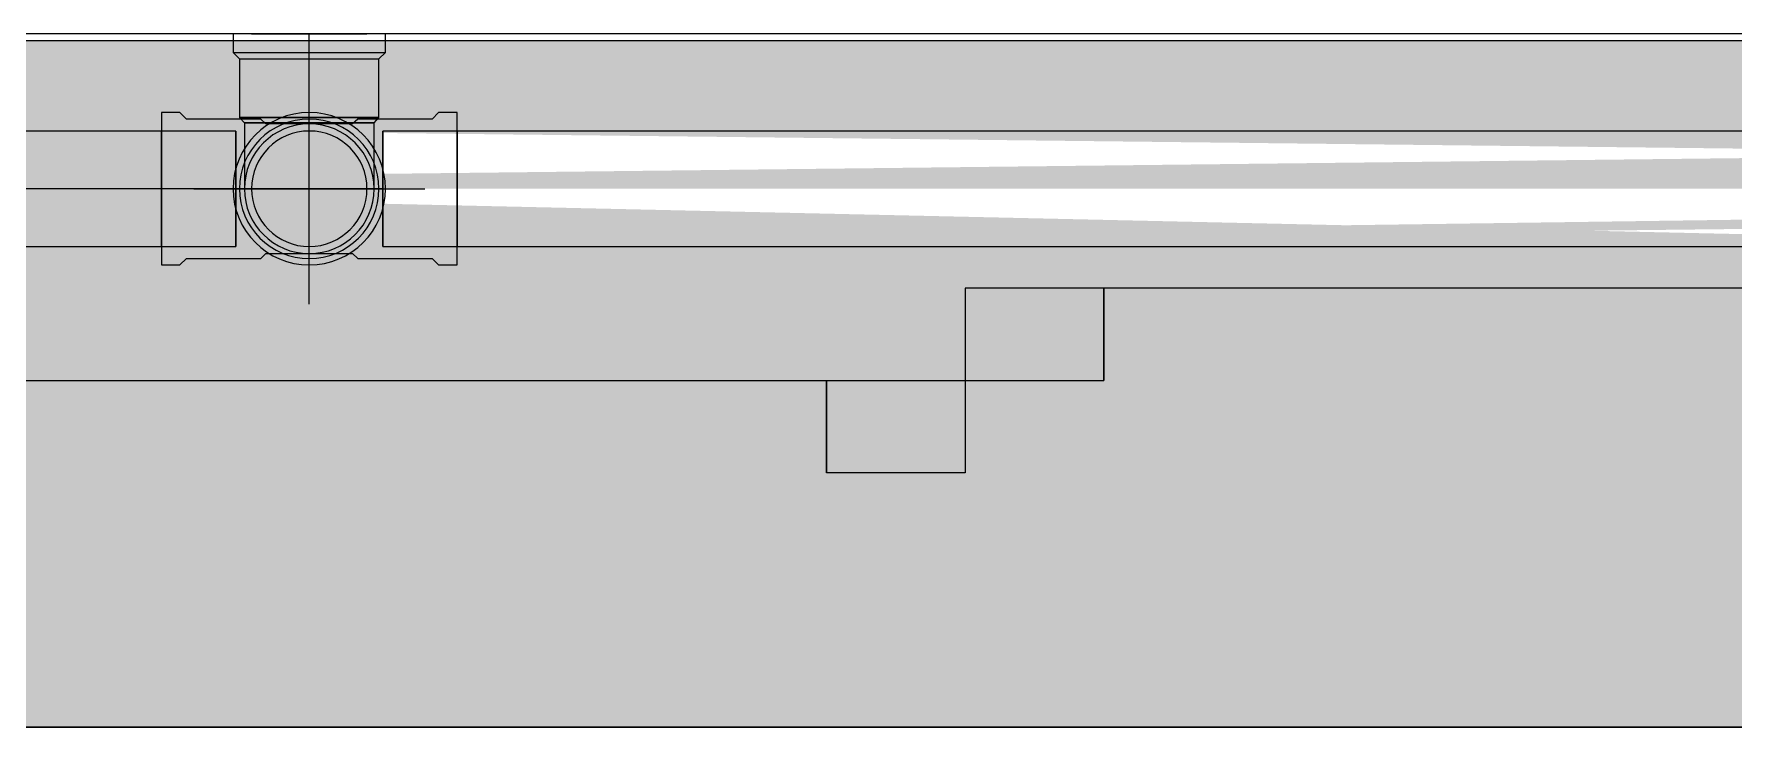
# Model space of a CAD drawing. Header units: metres. Extents: x 147 to 427, y -16 to 162.
# Drawn here: x 328.5483 to 328.9165, y 80.4457 to 80.5957 of the extents above; entities that cross this region are included whole.
import ezdxf

# ---------------------------------------------------------------- set-up
doc = ezdxf.new("R2010")
doc.units = ezdxf.units.M
doc.linetypes.add('IMPORT-Dashed _3_', pattern=[0.75, 0.5, -0.25])
doc.layers.add('1053_ARQ_BASE_MATADOURO_dwg', color=7, linetype='Continuous', lineweight=5, true_color=0x767676)
for name, color, linetype, lineweight in [('A-PAREDE', 7, 'Continuous', 30), ('A-WALL', 7, 'Continuous', 9), ('A_PROJEÇÃO', 7, 'IMPORT-Dashed _3_', 5), ('P-PIPE', 7, 'Continuous', 5), ('P-PIPE-CNTR', 7, 'Continuous', 5)]:
    doc.layers.add(name, color=color, linetype=linetype, lineweight=lineweight)

# ---------------------------------------------------------------- blocks, each defined once
blk = doc.blocks.new('Joelho 45_90 - Agua Fria_Soldavel - MEP - Tigre - Standard-3523191-TÉRREO 1_20 - Dependente 1')
at = {"layer": 'P-PIPE'}
for p, q in [((163.03357, 80.5957), (163.03357, 80.5917)), ((163.05007, 80.5957), (163.03357, 80.5957)), ((163.03757, 80.5957), (163.06257, 80.5957)), ((163.03757, 80.5957), (163.06257, 80.5957)), ((163.06657, 80.5957), (163.05007, 80.5957)), ((163.06657, 80.5917), (163.06657, 80.5957)), ((163.03357, 80.5917), (163.03497, 80.5903)), ((163.03357, 80.5917), (163.05007, 80.5917)), ((163.05007, 80.5917), (163.06657, 80.5917)), ((163.06517, 80.5903), (163.06657, 80.5917)), ((163.03497, 80.5903), (163.03497, 80.5776)), ((163.03497, 80.5903), (163.05007, 80.5903)), ((163.05007, 80.5903), (163.06517, 80.5903)), ((163.06517, 80.5776), (163.06517, 80.5903)), ((163.03497, 80.5776), (163.03603, 80.5765)), ((163.05007, 80.5776), (163.03497, 80.5776)), ((163.03497, 80.5776), (163.05007, 80.5776)), ((163.03603, 80.5765), (163.05007, 80.5765)), ((163.05007, 80.5765), (163.03603, 80.5765)), ((163.06257, 80.5776), (163.03757, 80.5776)), ((163.06257, 80.5776), (163.03757, 80.5776)), ((163.06517, 80.5776), (163.05007, 80.5776)), ((163.05007, 80.5776), (163.06517, 80.5776)), ((163.05007, 80.5765), (163.06411, 80.5765)), ((163.06411, 80.5765), (163.05007, 80.5765)), ((163.06411, 80.5765), (163.06517, 80.5776))]:
    blk.add_line(p, q, dxfattribs=at)
at = {"layer": 'P-PIPE', "flags": 128}
for points in [[(163.03603, 80.5765), (163.03603, 80.57592), (163.03603, 80.57535), (163.03603, 80.57478), (163.03603, 80.57422), (163.03603, 80.57366), (163.03603, 80.5731), (163.03603, 80.57254), (163.03603, 80.572), (163.03603, 80.57146), (163.03603, 80.57093), (163.03603, 80.57041), (163.03603, 80.56989), (163.03603, 80.56939), (163.03603, 80.5689), (163.03603, 80.56842), (163.03603, 80.56796), (163.03603, 80.5675), (163.03603, 80.56707), (163.03603, 80.56664), (163.03603, 80.56624), (163.03603, 80.56585), (163.03603, 80.56547), (163.03603, 80.56512), (163.03603, 80.56478), (163.03603, 80.56446), (163.03603, 80.56416), (163.03603, 80.56388), (163.03603, 80.56362), (163.03603, 80.56339), (163.03603, 80.56317), (163.03603, 80.56297), (163.03603, 80.5628), (163.03603, 80.56264), (163.03603, 80.56251), (163.03603, 80.5624), (163.03603, 80.56232), (163.03603, 80.56226), (163.03603, 80.56221)], [(163.06411, 80.56221), (163.06411, 80.56224), (163.06411, 80.5623), (163.06411, 80.56238), (163.06411, 80.56248), (163.06411, 80.56261), (163.06411, 80.56275), (163.06411, 80.56292), (163.06411, 80.56311), (163.06411, 80.56333), (163.06411, 80.56356), (163.06411, 80.56381), (163.06411, 80.56409), (163.06411, 80.56438), (163.06411, 80.56469), (163.06411, 80.56503), (163.06411, 80.56538), (163.06411, 80.56575), (163.06411, 80.56613), (163.06411, 80.56653), (163.06411, 80.56695), (163.06411, 80.56738), (163.06411, 80.56783), (163.06411, 80.56829), (163.06411, 80.56877), (163.06411, 80.56926), (163.06411, 80.56976), (163.06411, 80.57027), (163.06411, 80.57079), (163.06411, 80.57131), (163.06411, 80.57185), (163.06411, 80.5724), (163.06411, 80.57295), (163.06411, 80.5735), (163.06411, 80.57407), (163.06411, 80.57463), (163.06411, 80.5752), (163.06411, 80.57577), (163.06411, 80.57634), (163.06411, 80.5765)]]:
    blk.add_lwpolyline(points, dxfattribs=at)
at = {"layer": 'P-PIPE'}
for radius, start, end in [(0.0165, 90, 270), (0.0165, 90, 270), (0.0151, 90, 270), (0.0151, 90, 270), (0.0151, 90, 270), (0.01404, 90, 270), (0.01404, 90, 270), (0.0165, 270, 90), (0.0165, 270, 90), (0.0151, 270, 90), (0.0151, 270, 90), (0.0151, 270, 90), (0.01404, 270, 90), (0.01404, 270, 90), (0.0125, 0, 180), (0.0125, 0, 180), (0.0125, 180, 0), (0.0125, 180, 0)]:
    blk.add_arc((163.05007, 80.5622), radius, start, end, dxfattribs=at)
blk = doc.blocks.new('1053_ARQ_BASE_MATADOURO_dwg_arq geral tgov-4039641-TÉRREO 1_20 - Dependente 1')
at = {"layer": 'A-PAREDE', "color": 253, "true_color": 0xaaaaaa}
blk.add_line((31.04823, -2.74034), (28.44823, -2.74034), dxfattribs=at)
at = {"layer": 'A_PROJEÇÃO', "color": 253, "true_color": 0xaaaaaa, "flags": 128}
for points in [[(30.17823, -2.64534), (30.14823, -2.64534), (30.14823, -2.66534), (30.17823, -2.66534)], [(30.61823, -2.64534), (30.61823, -2.66534), (30.58823, -2.66534), (30.58823, -2.64534), (30.17823, -2.64534), (30.17823, -2.66534), (30.58823, -2.66534), (30.58823, -2.64534)], [(29.67823, -2.66534), (29.67823, -2.68534), (29.70823, -2.68534), (29.70823, -2.66534), (30.11823, -2.66534), (30.11823, -2.68534), (29.70823, -2.68534), (29.70823, -2.66534)], [(30.11823, -2.66534), (30.14823, -2.66534), (30.14823, -2.68534), (30.11823, -2.68534)]]:
    blk.add_lwpolyline(points, close=True, dxfattribs=at)
blk = doc.blocks.new('1053_ARQ_BASE_MATADOURO_dwg-3625622-TÉRREO 1_20 - Dependente 1')
blk.add_blockref('1053_ARQ_BASE_MATADOURO_dwg_arq geral tgov-4039641-TÉRREO 1_20 - Dependente 1', (130.20979, 83.18603))

msp = doc.modelspace()

# ---------------------------------------------------------------- hatches: boundary and pattern name
at = {"layer": 'A-WALL', "true_color": 0xffd4aa, "transparency": 33554483}
h = msp.add_hatch(color=41, dxfattribs=at)
h.paths.add_polyline_path([(335.14998, 80.4457), (335.29998, 80.4457), (335.29998, 80.5942), (322.60148, 80.5942), (322.60148, 80.4457), (335.09998, 80.4457)])
h.paths.add_polyline_path([(324.05546, 80.54612), (323.5652, 80.55496), (323.5652, 80.57027), (324.25299, 80.55977), (324.24791, 80.54612), (324.15588, 80.54612)])
h.paths.add_polyline_path([(326.90045, 80.54612), (326.21656, 80.55496), (326.21656, 80.57027), (326.9037, 80.56143), (326.9037, 80.54612)])
h.paths.add_polyline_path([(322.94844, 80.54612), (322.74626, 80.55496), (322.74998, 80.57027), (323.4334, 80.56143), (323.4334, 80.54612), (322.95886, 80.54612)])
h.paths.add_polyline_path([(325.60917, 80.54612), (325.39697, 80.55496), (325.39697, 80.57027), (326.08476, 80.56143), (326.08476, 80.54612)])
h.paths.add_polyline_path([(327.49697, 80.55012), (327.50774, 80.57427), (328.49204, 80.56543), (328.49204, 80.55012), (327.49921, 80.55012)])
h.paths.add_polyline_path([(330.40487, 80.55012), (329.80697, 80.55896), (329.80697, 80.57427), (330.42571, 80.56543), (330.42571, 80.55012)])
h.paths.add_polyline_path([(330.67998, 80.55012), (330.55751, 80.55896), (330.55751, 80.57427), (331.32612, 80.56543), (331.32612, 80.55012), (330.69998, 80.55012)])
h.paths.add_polyline_path([(329.01932, 80.55012), (328.62384, 80.55896), (328.62384, 80.57427), (329.39408, 80.56543), (329.39408, 80.55012), (329.03396, 80.55012)])
h.paths.add_polyline_path([(331.95299, 80.55012), (331.45792, 80.55896), (331.45792, 80.57427), (331.95299, 80.56543), (331.95299, 80.55137)])
at = {"layer": 'P-PIPE', "true_color": 0x00ffff}
for points in [[(329.39408, 80.5622), (329.38856, 80.57426), (328.62384, 80.56543), (328.62384, 80.5622), (329.35697, 80.5622)], [(328.62384, 80.55012), (329.39408, 80.55896), (329.39408, 80.5622), (328.62384, 80.55137)]]:
    msp.add_hatch(color=4, dxfattribs=at).paths.add_polyline_path(points)

# ---------------------------------------------------------------- linework, layer by layer
at = {"layer": 'A-WALL', "color": 253, "true_color": 0xaaaaaa}
for p, q in [((329.64895, 80.5957), (327.04895, 80.5957)), ((329.65045, 80.5942), (327.04895, 80.5942))]:
    msp.add_line(p, q, dxfattribs=at)
at = {"layer": 'A-WALL', "color": 253, "true_color": 0xbbb2aa}
msp.add_line((322.59998, 80.4457), (335.29998, 80.4457), dxfattribs=at)
at = {"layer": 'P-PIPE'}
for p, q in [((328.57994, 80.5787), (328.57594, 80.5787)), ((328.57594, 80.5787), (328.57594, 80.5622)), ((328.58134, 80.5773), (328.57994, 80.5787)), ((328.59744, 80.5773), (328.58134, 80.5773)), ((328.59544, 80.5776), (328.62044, 80.5776)), ((328.59854, 80.57624), (328.59744, 80.5773)), ((328.60794, 80.57624), (328.59854, 80.57624)), ((328.61734, 80.57624), (328.60794, 80.57624)), ((328.61844, 80.5773), (328.61734, 80.57624)), ((328.63454, 80.5773), (328.61844, 80.5773)), ((328.63594, 80.5787), (328.63454, 80.5773)), ((328.63994, 80.5787), (328.63594, 80.5787)), ((328.63994, 80.5622), (328.63994, 80.5787)), ((328.59204, 80.5747), (328.52384, 80.5747)), ((328.57594, 80.5622), (328.57594, 80.5747)), ((328.59204, 80.5497), (328.59204, 80.5747)), ((328.59204, 80.5747), (328.59204, 80.5622)), ((328.62384, 80.5622), (328.62384, 80.5747)), ((329.39408, 80.5747), (328.62384, 80.5747)), ((328.62384, 80.5747), (328.62384, 80.5497)), ((328.63994, 80.5747), (328.63994, 80.5622)), ((328.57594, 80.5622), (328.57594, 80.5457)), ((328.57594, 80.5497), (328.57594, 80.5622)), ((328.59204, 80.5622), (328.59204, 80.5497)), ((328.62384, 80.5497), (328.62384, 80.5622)), ((328.63994, 80.5457), (328.63994, 80.5622)), ((328.63994, 80.5622), (328.63994, 80.5497)), ((328.52384, 80.5497), (328.59204, 80.5497)), ((328.57994, 80.5457), (328.58134, 80.5471)), ((328.58134, 80.5471), (328.59744, 80.5471)), ((328.59744, 80.5471), (328.59854, 80.54816)), ((328.59854, 80.54816), (328.60794, 80.54816)), ((328.60794, 80.54816), (328.61734, 80.54816)), ((328.61734, 80.54816), (328.61844, 80.5471)), ((328.61844, 80.5471), (328.63454, 80.5471)), ((328.62384, 80.5497), (329.39408, 80.5497)), ((328.63454, 80.5471), (328.63594, 80.5457)), ((328.57594, 80.5457), (328.57994, 80.5457)), ((328.63594, 80.5457), (328.63994, 80.5457))]:
    msp.add_line(p, q, dxfattribs=at)
for radius, start, end in [(0.0165, 0, 180), (0.0125, 90, 180), (0.0125, 90, 180), (0.0125, 0, 180), (0.0125, 0, 180), (0.0125, 0, 90), (0.0125, 0, 90), (0.0165, 180, 360), (0.0125, 180, 270), (0.0125, 180, 270), (0.0125, 180, 0), (0.0125, 180, 0), (0.0125, 270, 0), (0.0125, 270, 0)]:
    msp.add_arc((328.60794, 80.5622), radius, start, end, dxfattribs=at)
at = {"layer": 'P-PIPE-CNTR'}
for p, q in [((328.60794, 80.5776), (328.60794, 80.5957)), ((328.60794, 80.5372), (328.60794, 80.5872)), ((328.59204, 80.5622), (328.52384, 80.5622)), ((328.59204, 80.5622), (328.52384, 80.5622)), ((328.58294, 80.5622), (328.63294, 80.5622)), ((328.62384, 80.5622), (328.59204, 80.5622))]:
    msp.add_line(p, q, dxfattribs=at)

# ---------------------------------------------------------------- block references
at = {"layer": '1053_ARQ_BASE_MATADOURO_dwg', "color": 253, "true_color": 0xaaaaaa}
msp.add_blockref('1053_ARQ_BASE_MATADOURO_dwg-3625622-TÉRREO 1_20 - Dependente 1', (168.39195, 0), dxfattribs=at)
at = {"layer": 'P-PIPE'}
msp.add_blockref('Joelho 45_90 - Agua Fria_Soldavel - MEP - Tigre - Standard-3523191-TÉRREO 1_20 - Dependente 1', (165.55787, 0), dxfattribs=at)

doc.saveas('drawing.dxf')
